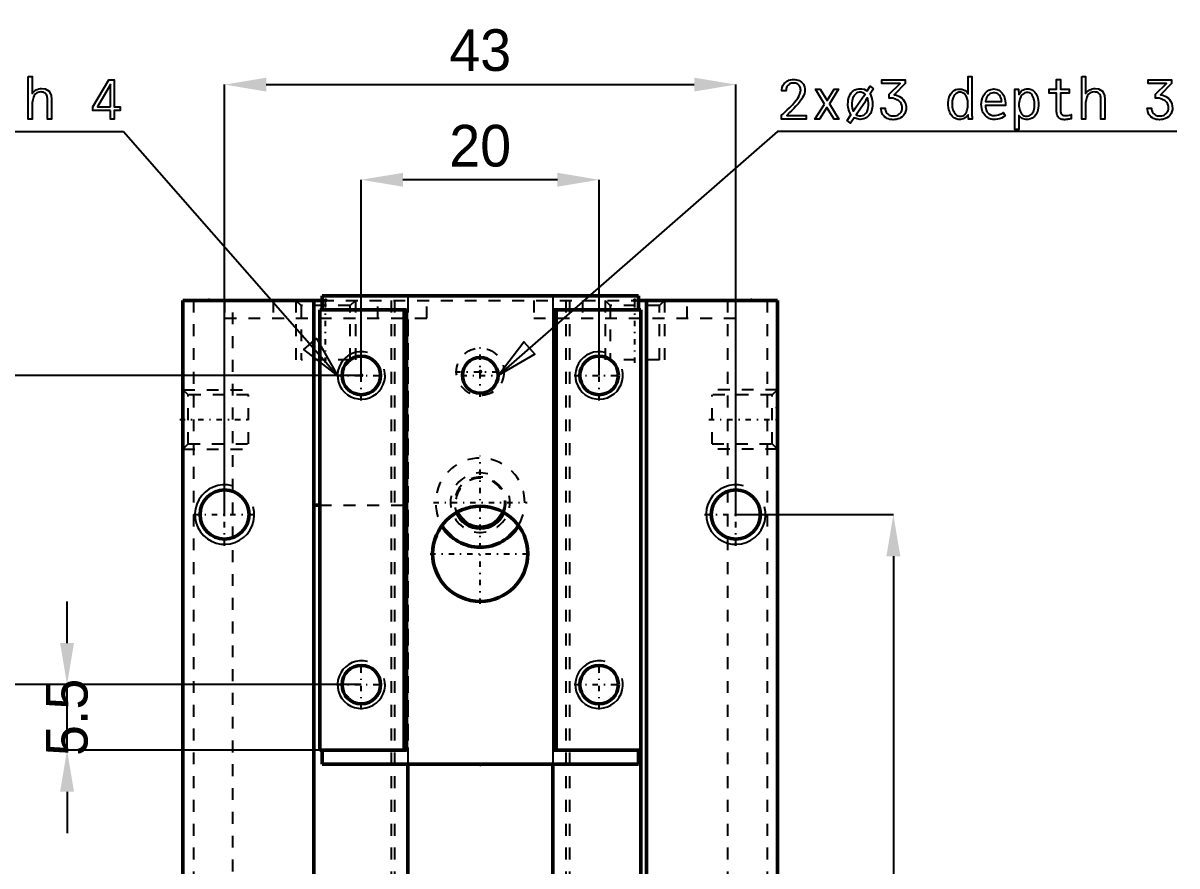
# Model space of a CAD drawing. Header units: millimetres. Extents: x 0 to 771, y 0 to 450.
# Drawn here: x 329 to 426.1, y 94.9 to 165.7 of the extents above; entities that cross this region are included whole.
import ezdxf

# ---------------------------------------------------------------- set-up
doc = ezdxf.new("R2010")
doc.units = ezdxf.units.MM
doc.linetypes.add('Center', pattern=[1.5, 0.45, -0.5, 0.05, -0.5])
doc.linetypes.add('Dashed', pattern=[2, 1, -1])
for name, color, linetype, lineweight in [('2d ConnectionPoints', 7, 'Continuous', 50), ('AM_0', 7, 'Continuous', 50), ('AM_5', 3, 'Continuous', 25), ('AM_7', 7, 'Center', 25), ('AM_9', 6, 'Dashed', 25)]:
    doc.layers.add(name, color=color, linetype=linetype, lineweight=lineweight)
doc.dimstyles.new('ISO-25', dxfattribs={"dimtxt": 2.5, "dimasz": 2.5, "dimexe": 1.25, "dimexo": 0.625, "dimtad": 1, "dimtxsty": 'Standard', "dimcen": 2.5, "dimadec": 0, "dimazin": 0, "dimtfac": 1, "dimtmove": 0, "dimatfit": 3, "dimfxl": 1, "dimarcsym": 0})

# ---------------------------------------------------------------- blocks, each defined once
blk = doc.blocks.new('2_MHF2_16D2_0__FINGER_2_0_in_MHF2_16D2_64_0___1400')
at = {"layer": 'AM_0'}
for p, q in [((354.17, 142.8), (380.77, 142.8)), ((354.17, 141.6), (354.17, 142.8)), ((380.77, 141.6), (380.77, 142.8)), ((353.97, 141.6), (353.97, 104.6)), ((353.97, 141.6), (361.27, 141.6)), ((361.07, 141.6), (361.07, 104.6)), ((361.27, 141.6), (361.27, 104.6)), ((373.67, 141.6), (380.97, 141.6)), ((373.67, 141.6), (373.67, 104.6)), ((373.87, 141.6), (373.87, 104.6)), ((380.97, 49.6), (380.97, 141.6)), ((353.97, 104.6), (361.27, 104.6)), ((354.17, 104.6), (354.17, 103.4)), ((373.67, 104.6), (380.97, 104.6)), ((380.77, 104.6), (380.77, 103.4)), ((354.17, 103.4), (380.77, 103.4))]:
    blk.add_line(p, q, dxfattribs=at)
for centre, radius in [((357.47, 136.1), 1.621), ((367.47, 136.1), 1.5), ((377.47, 136.1), 1.621), ((367.47, 121.1), 4), ((357.47, 110.1), 1.621), ((377.47, 110.1), 1.621)]:
    blk.add_circle(centre, radius, dxfattribs=at)
at = {"layer": 'AM_5'}
for centre in [(357.47, 136.1), (377.47, 136.1), (357.47, 110.1), (377.47, 110.1)]:
    blk.add_arc(centre, 2, 75, 15, dxfattribs=at)
at = {"layer": 'AM_7'}
for p, q in [((357.47, 134), (357.47, 138.2)), ((377.47, 134), (377.47, 138.2)), ((355.37, 136.1), (359.57, 136.1)), ((365.895, 136.1), (369.045, 136.1)), ((375.37, 136.1), (379.57, 136.1)), ((367.47, 116.9), (367.47, 129.338)), ((363.27, 121.1), (371.67, 121.1)), ((357.47, 108), (357.47, 112.2)), ((377.47, 108), (377.47, 112.2)), ((355.37, 110.1), (359.57, 110.1)), ((375.37, 110.1), (379.57, 110.1))]:
    blk.add_line(p, q, dxfattribs=at)
at = {"layer": 'AM_9'}
for p, q in [((361.37, 142.8), (361.37, 103.4)), ((373.57, 142.8), (373.57, 103.4)), ((361.27, 141.6), (361.37, 141.6)), ((373.57, 141.6), (373.67, 141.6)), ((361.27, 104.6), (361.37, 104.6))]:
    blk.add_line(p, q, dxfattribs=at)
blk = doc.blocks.new('3_MHF2_16D2_0__BODY_X_0_in_MHF2_16D2_64_0___1400')
at = {"layer": 'AM_0'}
for p, q in [((342.47, 142.4), (354.17, 142.4)), ((342.47, 142.4), (342.47, 0.4)), ((353.47, 142.4), (353.47, 0.4)), ((380.77, 142.4), (392.47, 142.4)), ((381.47, 142.4), (381.47, 0.4)), ((392.47, 142.4), (392.47, 0.4)), ((353.47, 125.2), (353.97, 125.2)), ((361.37, 103.4), (361.37, 39.4)), ((373.57, 103.4), (373.57, 39.4))]:
    blk.add_line(p, q, dxfattribs=at)
for centre in [(345.97, 124.4), (388.97, 124.4)]:
    blk.add_circle(centre, 2.067, dxfattribs=at)
for radius, start, end in [(2.15, 202.62309, 337.37691), (2.067, 202.35993, 337.64007), (3.75, 210.88094, 329.11906)]:
    blk.add_arc((367.47, 125.4), radius, start, end, dxfattribs=at)
at = {"layer": 'AM_5', "linetype": 'Dashed'}
for p, q in [((351.97, 142.4), (351.97, 137.4)), ((356.97, 142.4), (356.97, 137.4)), ((377.97, 142.4), (377.97, 137.4)), ((382.97, 142.4), (382.97, 137.4)), ((342.47, 134.9), (347.97, 134.9)), ((392.47, 134.9), (386.97, 134.9)), ((342.47, 129.9), (347.97, 129.9)), ((392.47, 129.9), (386.97, 129.9))]:
    blk.add_line(p, q, dxfattribs=at)
blk.add_arc((367.47, 125.4), 2.5, 75, 15, dxfattribs=at)
at = {"layer": 'AM_5'}
for centre in [(345.97, 124.4), (388.97, 124.4)]:
    blk.add_arc(centre, 2.5, 75, 15, dxfattribs=at)
at = {"layer": 'AM_7'}
for p, q in [((354.47, 137.15), (354.47, 142.65)), ((380.47, 137.15), (380.47, 142.65)), ((367.47, 134.3), (367.47, 138.5)), ((365.37, 136.4), (369.57, 136.4)), ((342.195, 132.4), (348.245, 132.4)), ((386.695, 132.4), (392.745, 132.4)), ((345.97, 121.775), (345.97, 127.025)), ((388.97, 121.775), (388.97, 127.025)), ((363.533, 125.4), (371.408, 125.4)), ((343.345, 124.4), (348.595, 124.4)), ((386.345, 124.4), (391.595, 124.4))]:
    blk.add_line(p, q, dxfattribs=at)
at = {"layer": 'AM_9'}
for p, q in [((343.347, 142.4), (343.347, 0.4)), ((345.97, 142.4), (345.97, 140.9)), ((346.67, 0.4), (346.67, 142.4)), ((350.07, 142.4), (350.07, 140.9)), ((351.97, 142.4), (352.403, 141.967)), ((352.403, 141.967), (352.403, 137.4)), ((356.537, 141.967), (352.403, 141.967)), ((354.17, 142.4), (380.77, 142.4)), ((356.537, 141.967), (356.97, 142.4)), ((356.537, 137.4), (356.537, 141.967)), ((358.87, 140.9), (358.87, 142.4)), ((359.97, 142.4), (359.97, 0.4)), ((360.27, 142.4), (360.27, 0.4)), ((361.37, 142.4), (361.37, 103.4)), ((362.97, 140.9), (362.97, 142.4)), ((371.97, 142.4), (371.97, 140.9)), ((373.57, 142.4), (373.57, 103.4)), ((374.67, 142.4), (374.67, 0.4)), ((374.97, 142.4), (374.97, 0.4)), ((376.07, 142.4), (376.07, 140.9)), ((377.97, 142.4), (378.403, 141.967)), ((378.403, 141.967), (378.403, 137.4)), ((382.537, 141.967), (378.403, 141.967)), ((382.537, 141.967), (382.97, 142.4)), ((382.537, 137.4), (382.537, 141.967)), ((384.87, 140.9), (384.87, 142.4)), ((388.27, 142.4), (388.27, 0.4)), ((388.97, 140.9), (388.97, 142.4)), ((391.593, 142.4), (391.593, 0.4)), ((345.97, 140.9), (362.97, 140.9)), ((371.97, 140.9), (388.97, 140.9)), ((356.537, 137.4), (352.403, 137.4)), ((382.537, 137.4), (378.403, 137.4)), ((342.903, 134.467), (342.47, 134.9)), ((392.47, 134.9), (392.037, 134.467)), ((347.97, 134.467), (342.903, 134.467)), ((342.903, 130.333), (342.903, 134.467)), ((347.97, 130.333), (347.97, 134.467)), ((392.037, 134.467), (386.97, 134.467)), ((386.97, 130.333), (386.97, 134.467)), ((392.037, 130.333), (392.037, 134.467)), ((342.47, 129.9), (342.903, 130.333)), ((342.903, 130.333), (347.97, 130.333)), ((386.97, 130.333), (392.037, 130.333)), ((392.037, 130.333), (392.47, 129.9)), ((353.97, 125.2), (361.37, 125.2))]:
    blk.add_line(p, q, dxfattribs=at)
blk.add_circle((367.47, 136.4), 2, dxfattribs=at)
for radius, start, end in [(3.75, 329.11906, 210.88094), (2.15, 337.37691, 202.62309), (2.067, 337.64007, 202.35993)]:
    blk.add_arc((367.47, 125.4), radius, start, end, dxfattribs=at)
blk = doc.blocks.new('*D19')
at = {"layer": 'AM_5', "color": 0, "lineweight": -2}
for p, q in [((357.47, 136.1), (357.47, 152.55)), ((373.97, 152.55), (360.97, 152.55)), ((377.47, 136.1), (377.47, 152.55))]:
    blk.add_line(p, q, dxfattribs=at)
at = {"layer": 'AM_5', "color": 0}
for points in [[(360.97, 153.133), (360.97, 151.967), (357.47, 152.55)], [(373.97, 151.967), (373.97, 153.133), (377.47, 152.55)]]:
    blk.add_solid(points, dxfattribs=at)
at = {"layer": 'Defpoints', "color": 0}
for p in [(357.47, 152.55), (357.47, 136.1), (377.47, 136.1)]:
    blk.add_point(p, dxfattribs=at)
at = {"layer": 'AM_5', "color": 0, "insert": (367.47, 155.387), "char_height": 3.5, "attachment_point": 5}
blk.add_mtext('20', dxfattribs=at)
blk = doc.blocks.new('*D20')
at = {"layer": 'AM_5', "color": 0, "lineweight": -2}
for p, q in [((345.97, 124.4), (345.97, 160.55)), ((349.47, 160.55), (385.47, 160.55)), ((388.97, 124.4), (388.97, 160.55))]:
    blk.add_line(p, q, dxfattribs=at)
at = {"layer": 'AM_5', "color": 0}
for points in [[(349.47, 161.133), (349.47, 159.967), (345.97, 160.55)], [(385.47, 159.967), (385.47, 161.133), (388.97, 160.55)]]:
    blk.add_solid(points, dxfattribs=at)
at = {"layer": 'Defpoints', "color": 0}
for p in [(388.97, 160.55), (345.97, 124.4), (388.97, 124.4)]:
    blk.add_point(p, dxfattribs=at)
at = {"layer": 'AM_5', "color": 0, "insert": (367.47, 163.426), "char_height": 3.5, "attachment_point": 5}
blk.add_mtext('43', dxfattribs=at)
blk = doc.blocks.new('*D21')
at = {"layer": 'AM_5', "color": 0, "lineweight": -2}
for p, q in [((357.47, 136.1), (324.72, 136.1)), ((324.72, 132.6), (324.72, 127.105)), ((324.72, 113.6), (324.72, 119.095)), ((357.47, 110.1), (324.72, 110.1))]:
    blk.add_line(p, q, dxfattribs=at)
at = {"layer": 'AM_5', "color": 0}
for points in [[(325.303, 132.6), (324.137, 132.6), (324.72, 136.1)], [(324.137, 113.6), (325.303, 113.6), (324.72, 110.1)]]:
    blk.add_solid(points, dxfattribs=at)
at = {"layer": 'Defpoints', "color": 0}
for p in [(324.72, 136.1), (357.47, 136.1), (357.47, 110.1)]:
    blk.add_point(p, dxfattribs=at)
at = {"layer": 'AM_5', "color": 0, "insert": (324.72, 123.1), "char_height": 3.5, "attachment_point": 5, "rotation": 90}
blk.add_mtext('26', dxfattribs=at)
blk = doc.blocks.new('*D23')
at = {"layer": 'AM_5', "color": 0, "lineweight": -2}
for p, q in [((332.72, 113.6), (332.72, 117.1)), ((357.47, 110.1), (332.72, 110.1)), ((332.72, 104.6), (332.72, 110.1)), ((357.47, 104.6), (332.72, 104.6)), ((332.72, 101.1), (332.72, 97.6))]:
    blk.add_line(p, q, dxfattribs=at)
at = {"layer": 'AM_5', "color": 0}
for points in [[(332.137, 113.6), (333.303, 113.6), (332.72, 110.1)], [(333.303, 101.1), (332.137, 101.1), (332.72, 104.6)]]:
    blk.add_solid(points, dxfattribs=at)
at = {"layer": 'Defpoints', "color": 0}
for p in [(332.72, 110.1), (357.47, 110.1), (357.47, 104.6)]:
    blk.add_point(p, dxfattribs=at)
at = {"layer": 'AM_5', "color": 0, "insert": (332.72, 107.35), "char_height": 3.5, "attachment_point": 5, "rotation": 90}
blk.add_mtext('5.5', dxfattribs=at)
blk = doc.blocks.new('*D25')
at = {"layer": 'AM_5', "color": 0, "lineweight": -2}
for p, q in [((388.97, 124.4), (402.22, 124.4)), ((402.22, 120.9), (402.22, 76.277)), ((402.22, 21.9), (402.22, 66.523)), ((388.97, 18.4), (402.22, 18.4))]:
    blk.add_line(p, q, dxfattribs=at)
at = {"layer": 'AM_5', "color": 0}
for points in [[(402.803, 120.9), (401.637, 120.9), (402.22, 124.4)], [(401.637, 21.9), (402.803, 21.9), (402.22, 18.4)]]:
    blk.add_solid(points, dxfattribs=at)
at = {"layer": 'Defpoints', "color": 0}
for p in [(388.97, 124.4), (402.22, 124.4), (388.97, 18.4)]:
    blk.add_point(p, dxfattribs=at)
at = {"layer": 'AM_5', "color": 0, "insert": (402.22, 71.4), "char_height": 3.5, "attachment_point": 5, "rotation": 90}
blk.add_mtext('106', dxfattribs=at)

msp = doc.modelspace()

# ---------------------------------------------------------------- linework, layer by layer
at = {"layer": '2d ConnectionPoints'}
for p in [(344.67, 142.4), (354.47, 142.4), (380.47, 142.4), (390.27, 142.4), (390.27, 142.4), (357.47, 136.1), (367.47, 136.4), (392.47, 133.4), (367.47, 103.4)]:
    msp.add_point(p, dxfattribs=at)
at = {"layer": 'AM_5'}
for p, q in [((273.07, 156.6), (337.47, 156.6)), ((337.47, 156.6), (355.47, 136.1)), ((392.47, 156.6), (368.97, 136.1)), ((426.07, 156.6), (392.47, 156.6))]:
    msp.add_line(p, q, dxfattribs=at)
for points in [[(329.459, 161.245), (329.787, 161.245), (329.787, 159.793), (329.787, 159.793), (329.844, 159.873), (329.941, 159.977), (329.941, 159.977), (330.052, 160.064), (330.132, 160.112), (330.132, 160.112), (330.217, 160.151), (330.35, 160.193), (330.35, 160.193), (330.488, 160.216), (330.583, 160.221), (330.583, 160.221), (330.881, 160.185), (331.204, 159.997), (331.204, 159.997), (331.378, 159.647), (331.411, 159.324), (331.411, 157.65), (331.083, 157.65), (331.083, 159.179), (331.083, 159.179), (331.082, 159.269), (331.074, 159.392), (331.074, 159.392), (331.06, 159.502), (331.047, 159.568), (331.047, 159.568), (331.029, 159.628), (330.989, 159.711), (330.989, 159.711), (330.933, 159.784), (330.887, 159.827), (330.887, 159.827), (330.832, 159.864), (330.732, 159.904), (330.732, 159.904), (330.609, 159.925), (330.515, 159.93), (330.515, 159.93), (330.371, 159.918), (330.186, 159.856), (330.186, 159.856), (330.039, 159.74), (329.961, 159.634), (329.961, 159.634), (329.898, 159.506), (329.83, 159.278), (329.83, 159.278), (329.794, 159.006), (329.787, 158.801), (329.787, 157.65), (329.459, 157.65), (329.459, 161.245)], [(407.787, 157.623), (407.787, 157.623), (407.662, 157.63), (407.491, 157.671), (407.491, 157.671), (407.339, 157.746), (407.248, 157.815), (407.248, 157.815), (407.166, 157.896), (407.06, 158.034), (407.06, 158.034), (406.975, 158.192), (406.93, 158.307), (406.93, 158.307), (406.893, 158.429), (406.853, 158.614), (406.853, 158.614), (406.831, 158.804), (406.827, 158.933), (406.827, 158.933), (406.831, 159.056), (406.852, 159.237), (406.852, 159.237), (406.891, 159.413), (406.927, 159.528), (406.927, 159.528), (406.972, 159.638), (407.055, 159.788), (407.055, 159.788), (407.159, 159.919), (407.239, 159.997), (407.239, 159.997), (407.328, 160.063), (407.476, 160.134), (407.476, 160.134), (407.643, 160.172), (407.764, 160.18), (407.764, 160.18), (407.855, 160.176), (407.985, 160.157), (407.985, 160.157), (408.109, 160.121), (408.188, 160.088), (408.188, 160.088), (408.262, 160.046), (408.363, 159.966), (408.363, 159.966), (408.45, 159.864), (408.502, 159.784), (408.502, 161.245), (408.829, 161.245), (408.829, 158.196), (408.829, 158.196), (408.829, 158.163), (408.83, 158.11), (408.83, 158.11), (408.831, 158.052), (408.831, 158.011), (408.831, 158.011), (408.832, 157.97), (408.834, 157.917), (408.834, 157.917), (408.835, 157.873), (408.836, 157.848), (408.843, 157.65), (408.552, 157.65), (408.502, 158.005), (408.502, 158.005), (408.44, 157.928), (408.344, 157.829), (408.344, 157.829), (408.245, 157.752), (408.176, 157.711), (408.176, 157.711), (408.105, 157.679), (407.993, 157.645), (407.993, 157.645), (407.872, 157.626), (407.787, 157.623)], [(418.059, 161.245), (418.387, 161.245), (418.387, 159.793), (418.387, 159.793), (418.444, 159.873), (418.541, 159.977), (418.541, 159.977), (418.652, 160.064), (418.732, 160.112), (418.732, 160.112), (418.817, 160.151), (418.95, 160.193), (418.95, 160.193), (419.088, 160.216), (419.183, 160.221), (419.183, 160.221), (419.481, 160.185), (419.804, 159.997), (419.804, 159.997), (419.978, 159.647), (420.011, 159.324), (420.011, 157.65), (419.683, 157.65), (419.683, 159.179), (419.683, 159.179), (419.682, 159.269), (419.674, 159.392), (419.674, 159.392), (419.66, 159.502), (419.647, 159.568), (419.647, 159.568), (419.629, 159.628), (419.589, 159.711), (419.589, 159.711), (419.533, 159.784), (419.487, 159.827), (419.487, 159.827), (419.432, 159.864), (419.332, 159.904), (419.332, 159.904), (419.209, 159.925), (419.115, 159.93), (419.115, 159.93), (418.971, 159.918), (418.786, 159.856), (418.786, 159.856), (418.639, 159.74), (418.561, 159.634), (418.561, 159.634), (418.498, 159.506), (418.43, 159.278), (418.43, 159.278), (418.394, 159.006), (418.387, 158.801), (418.387, 157.65), (418.059, 157.65), (418.059, 161.245)], [(336.367, 158.378), (334.893, 158.378), (334.893, 158.674), (336.235, 160.949), (336.686, 160.949), (336.686, 158.685), (337.177, 158.685), (337.177, 158.378), (336.686, 158.378), (336.686, 157.65), (336.367, 157.65), (336.367, 158.378)], [(336.372, 158.685), (336.372, 160.567), (335.284, 158.685), (336.372, 158.685)], [(392.923, 158.078), (392.923, 158.078), (393.073, 158.215), (393.286, 158.415), (393.286, 158.415), (393.486, 158.608), (393.612, 158.734), (393.612, 158.734), (393.733, 158.861), (393.906, 159.06), (393.906, 159.06), (394.069, 159.269), (394.172, 159.415), (394.172, 159.415), (394.263, 159.561), (394.361, 159.768), (394.361, 159.768), (394.414, 159.962), (394.424, 160.084), (394.424, 160.084), (394.421, 160.153), (394.405, 160.25), (394.405, 160.25), (394.375, 160.34), (394.347, 160.396), (394.347, 160.396), (394.314, 160.448), (394.255, 160.517), (394.255, 160.517), (394.186, 160.575), (394.134, 160.608), (394.134, 160.608), (394.079, 160.635), (393.991, 160.664), (393.991, 160.664), (393.896, 160.68), (393.83, 160.683), (393.83, 160.683), (393.757, 160.679), (393.654, 160.663), (393.654, 160.663), (393.558, 160.633), (393.498, 160.605), (393.498, 160.605), (393.443, 160.572), (393.369, 160.511), (393.369, 160.511), (393.306, 160.437), (393.271, 160.381), (393.271, 160.381), (393.241, 160.32), (393.209, 160.221), (393.209, 160.221), (393.192, 160.112), (393.189, 160.034), (392.848, 160.034), (392.848, 160.034), (392.853, 160.151), (392.881, 160.313), (392.881, 160.313), (392.932, 160.461), (392.98, 160.551), (392.98, 160.551), (393.036, 160.633), (393.135, 160.741), (393.135, 160.741), (393.25, 160.829), (393.336, 160.878), (393.336, 160.878), (393.427, 160.918), (393.571, 160.962), (393.571, 160.962), (393.724, 160.985), (393.83, 160.99), (393.83, 160.99), (393.93, 160.986), (394.074, 160.964), (394.074, 160.964), (394.213, 160.923), (394.301, 160.885), (394.301, 160.885), (394.385, 160.839), (394.498, 160.756), (394.498, 160.756), (394.595, 160.655), (394.651, 160.578), (394.651, 160.578), (394.698, 160.494), (394.749, 160.357), (394.749, 160.357), (394.776, 160.207), (394.781, 160.1), (394.781, 160.1), (394.774, 159.979), (394.733, 159.792), (394.733, 159.792), (394.658, 159.601), (394.588, 159.47), (394.588, 159.47), (394.508, 159.34), (394.378, 159.152), (394.378, 159.152), (394.237, 158.972), (394.136, 158.857), (394.136, 158.857), (394.028, 158.74), (393.846, 158.55), (393.846, 158.55), (393.641, 158.343), (393.491, 158.196), (393.25, 157.959), (394.879, 157.957), (394.879, 157.65), (392.802, 157.65), (392.802, 157.969), (392.923, 158.078)], [(396.439, 158.899), (395.67, 160.153), (396.069, 160.153), (396.642, 159.204), (397.245, 160.153), (397.606, 160.153), (396.847, 158.929), (397.643, 157.65), (397.24, 157.65), (396.635, 158.633), (395.996, 157.65), (395.627, 157.65), (396.439, 158.899)], [(400.563, 160.203), (400.261, 159.761), (400.261, 159.761), (400.336, 159.62), (400.418, 159.382), (400.418, 159.382), (400.462, 159.115), (400.47, 158.919), (400.47, 158.919), (400.465, 158.768), (400.438, 158.555), (400.438, 158.555), (400.389, 158.359), (400.343, 158.238), (400.343, 158.238), (400.287, 158.126), (400.189, 157.979), (400.189, 157.979), (400.07, 157.856), (399.981, 157.787), (399.981, 157.787), (399.884, 157.729), (399.727, 157.667), (399.727, 157.667), (399.557, 157.634), (399.435, 157.627), (399.435, 157.627), (399.323, 157.633), (399.163, 157.663), (399.163, 157.663), (399.013, 157.718), (398.919, 157.768), (398.611, 157.313), (398.325, 157.532), (398.655, 158.016), (398.655, 158.016), (398.607, 158.086), (398.545, 158.2), (398.545, 158.2), (398.493, 158.324), (398.465, 158.413), (398.465, 158.413), (398.441, 158.507), (398.416, 158.654), (398.416, 158.654), (398.402, 158.81), (398.4, 158.919), (398.4, 158.919), (398.405, 159.071), (398.431, 159.283), (398.431, 159.283), (398.481, 159.478), (398.526, 159.597), (398.526, 159.597), (398.581, 159.708), (398.679, 159.853), (398.679, 159.853), (398.797, 159.975), (398.887, 160.042), (398.887, 160.042), (398.984, 160.098), (399.142, 160.159), (399.142, 160.159), (399.316, 160.192), (399.44, 160.198), (399.44, 160.198), (399.57, 160.191), (399.751, 160.154), (399.751, 160.154), (399.915, 160.086), (400.015, 160.023), (400.281, 160.416), (400.563, 160.203)], [(401.523, 158.565), (401.523, 158.565), (401.527, 158.487), (401.547, 158.379), (401.547, 158.379), (401.585, 158.28), (401.62, 158.219), (401.62, 158.219), (401.661, 158.162), (401.733, 158.088), (401.733, 158.088), (401.816, 158.026), (401.878, 157.991), (401.878, 157.991), (401.943, 157.963), (402.045, 157.932), (402.045, 157.932), (402.151, 157.915), (402.224, 157.912), (402.224, 157.912), (402.301, 157.915), (402.413, 157.932), (402.413, 157.932), (402.521, 157.963), (402.59, 157.992), (402.59, 157.992), (402.655, 158.027), (402.743, 158.09), (402.743, 158.09), (402.819, 158.165), (402.863, 158.222), (402.863, 158.222), (402.9, 158.284), (402.94, 158.382), (402.94, 158.382), (402.961, 158.489), (402.965, 158.565), (402.965, 158.565), (402.96, 158.672), (402.929, 158.821), (402.929, 158.821), (402.874, 158.954), (402.822, 159.034), (402.822, 159.034), (402.76, 159.107), (402.652, 159.203), (402.652, 159.203), (402.525, 159.281), (402.43, 159.323), (402.43, 159.323), (402.327, 159.358), (402.164, 159.396), (402.164, 159.396), (401.988, 159.416), (401.864, 159.42), (401.864, 159.738), (402.788, 160.644), (401.245, 160.644), (401.245, 160.949), (403.22, 160.949), (403.22, 160.63), (402.276, 159.698), (402.276, 159.698), (402.482, 159.65), (402.744, 159.547), (402.744, 159.547), (402.951, 159.406), (403.057, 159.291), (403.057, 159.291), (403.142, 159.164), (403.234, 158.956), (403.234, 158.956), (403.283, 158.728), (403.293, 158.565), (403.293, 158.565), (403.287, 158.447), (403.253, 158.283), (403.253, 158.283), (403.191, 158.134), (403.134, 158.042), (403.134, 158.042), (403.066, 157.959), (402.951, 157.85), (402.951, 157.85), (402.82, 157.76), (402.723, 157.711), (402.723, 157.711), (402.621, 157.671), (402.466, 157.628), (402.466, 157.628), (402.305, 157.604), (402.196, 157.6), (402.196, 157.6), (402.09, 157.604), (401.937, 157.628), (401.937, 157.628), (401.789, 157.671), (401.695, 157.71), (401.695, 157.71), (401.605, 157.759), (401.484, 157.848), (401.484, 157.848), (401.38, 157.956), (401.319, 158.039), (401.319, 158.039), (401.268, 158.13), (401.213, 158.28), (401.213, 158.28), (401.183, 158.445), (401.177, 158.565), (401.523, 158.565)], [(410.678, 157.614), (410.678, 157.614), (410.579, 157.619), (410.431, 157.647), (410.431, 157.647), (410.284, 157.699), (410.187, 157.747), (410.187, 157.747), (410.093, 157.806), (409.964, 157.92), (409.964, 157.92), (409.849, 158.062), (409.781, 158.173), (409.781, 158.173), (409.722, 158.297), (409.659, 158.507), (409.659, 158.507), (409.625, 158.745), (409.618, 158.919), (409.618, 158.919), (409.624, 159.057), (409.654, 159.255), (409.654, 159.255), (409.711, 159.441), (409.764, 159.56), (409.764, 159.56), (409.826, 159.671), (409.934, 159.819), (409.934, 159.819), (410.06, 159.945), (410.154, 160.017), (410.154, 160.017), (410.253, 160.077), (410.408, 160.143), (410.408, 160.143), (410.571, 160.178), (410.683, 160.184), (410.683, 160.184), (410.793, 160.178), (410.949, 160.145), (410.949, 160.145), (411.094, 160.082), (411.184, 160.025), (411.184, 160.025), (411.268, 159.955), (411.38, 159.828), (411.38, 159.828), (411.475, 159.673), (411.528, 159.554), (411.528, 159.554), (411.573, 159.425), (411.621, 159.211), (411.621, 159.211), (411.647, 158.975), (411.652, 158.806), (409.978, 158.806), (409.978, 158.806), (409.982, 158.646), (410.019, 158.437), (410.019, 158.437), (410.09, 158.264), (410.156, 158.169), (410.156, 158.169), (410.237, 158.09), (410.38, 158.005), (410.38, 158.005), (410.553, 157.959), (410.683, 157.95), (410.683, 157.95), (410.785, 157.953), (410.925, 157.969), (410.925, 157.969), (411.05, 157.997), (411.125, 158.023), (411.125, 158.023), (411.195, 158.053), (411.294, 158.103), (411.294, 158.103), (411.386, 158.157), (411.443, 158.196), (411.629, 157.923), (411.629, 157.923), (411.56, 157.871), (411.446, 157.8), (411.446, 157.8), (411.319, 157.738), (411.228, 157.701), (411.228, 157.701), (411.13, 157.67), (410.973, 157.635), (410.973, 157.635), (410.801, 157.617), (410.678, 157.614)], [(412.448, 159.593), (412.448, 159.593), (412.447, 159.714), (412.444, 159.886), (412.444, 159.886), (412.439, 160.049), (412.434, 160.153), (412.748, 160.153), (412.762, 159.72), (412.762, 159.72), (412.816, 159.808), (412.906, 159.924), (412.906, 159.924), (413.008, 160.02), (413.081, 160.074), (413.081, 160.074), (413.159, 160.119), (413.285, 160.167), (413.285, 160.167), (413.421, 160.193), (413.517, 160.198), (413.517, 160.198), (413.637, 160.19), (413.802, 160.15), (413.802, 160.15), (413.949, 160.076), (414.036, 160.007), (414.036, 160.007), (414.114, 159.926), (414.215, 159.79), (414.215, 159.79), (414.296, 159.634), (414.339, 159.52), (414.339, 159.52), (414.374, 159.401), (414.412, 159.219), (414.412, 159.219), (414.432, 159.032), (414.436, 158.906), (414.436, 158.906), (414.432, 158.775), (414.41, 158.585), (414.41, 158.585), (414.368, 158.401), (414.33, 158.282), (414.33, 158.282), (414.283, 158.169), (414.195, 158.016), (414.195, 158.016), (414.085, 157.882), (413.999, 157.804), (413.999, 157.804), (413.905, 157.737), (413.746, 157.665), (413.746, 157.665), (413.566, 157.626), (413.435, 157.618), (413.435, 157.618), (413.352, 157.621), (413.236, 157.639), (413.236, 157.639), (413.13, 157.671), (413.065, 157.701), (413.065, 157.701), (413.004, 157.738), (412.915, 157.808), (412.915, 157.808), (412.83, 157.896), (412.775, 157.964), (412.775, 156.786), (412.448, 156.786), (412.448, 159.593)], [(416.579, 157.6), (416.579, 157.6), (416.5, 157.603), (416.392, 157.621), (416.392, 157.621), (416.295, 157.655), (416.236, 157.685), (416.236, 157.685), (416.183, 157.722), (416.114, 157.787), (416.114, 157.787), (416.057, 157.864), (416.026, 157.922), (416.026, 157.922), (416, 157.984), (415.973, 158.084), (415.973, 158.084), (415.958, 158.192), (415.955, 158.269), (415.955, 159.834), (415.327, 159.834), (415.327, 160.153), (415.955, 160.153), (415.955, 160.976), (416.283, 160.976), (416.283, 160.153), (416.993, 160.153), (416.993, 159.834), (416.283, 159.834), (416.283, 158.383), (416.283, 158.383), (416.284, 158.325), (416.291, 158.247), (416.291, 158.247), (416.304, 158.179), (416.316, 158.139), (416.316, 158.139), (416.331, 158.104), (416.364, 158.057), (416.364, 158.057), (416.409, 158.018), (416.444, 157.996), (416.444, 157.996), (416.486, 157.978), (416.561, 157.958), (416.561, 157.958), (416.651, 157.948), (416.72, 157.946), (416.72, 157.946), (416.77, 157.949), (416.877, 157.964), (416.877, 157.964), (417.021, 157.992), (417.138, 158.019), (417.184, 158.028), (417.184, 157.686), (417.184, 157.686), (417.119, 157.672), (417.024, 157.653), (417.024, 157.653), (416.931, 157.635), (416.871, 157.625), (416.871, 157.625), (416.811, 157.616), (416.723, 157.606), (416.723, 157.606), (416.636, 157.601), (416.579, 157.6)], [(423.923, 158.565), (423.923, 158.565), (423.927, 158.487), (423.947, 158.379), (423.947, 158.379), (423.985, 158.28), (424.02, 158.219), (424.02, 158.219), (424.061, 158.162), (424.133, 158.088), (424.133, 158.088), (424.216, 158.026), (424.278, 157.991), (424.278, 157.991), (424.343, 157.963), (424.445, 157.932), (424.445, 157.932), (424.551, 157.915), (424.624, 157.912), (424.624, 157.912), (424.701, 157.915), (424.813, 157.932), (424.813, 157.932), (424.921, 157.963), (424.99, 157.992), (424.99, 157.992), (425.055, 158.027), (425.143, 158.09), (425.143, 158.09), (425.219, 158.165), (425.263, 158.222), (425.263, 158.222), (425.3, 158.284), (425.34, 158.382), (425.34, 158.382), (425.361, 158.489), (425.365, 158.565), (425.365, 158.565), (425.36, 158.672), (425.329, 158.821), (425.329, 158.821), (425.274, 158.954), (425.222, 159.034), (425.222, 159.034), (425.16, 159.107), (425.052, 159.203), (425.052, 159.203), (424.925, 159.281), (424.83, 159.323), (424.83, 159.323), (424.727, 159.358), (424.564, 159.396), (424.564, 159.396), (424.388, 159.416), (424.264, 159.42), (424.264, 159.738), (425.188, 160.644), (423.645, 160.644), (423.645, 160.949), (425.62, 160.949), (425.62, 160.63), (424.676, 159.698), (424.676, 159.698), (424.882, 159.65), (425.144, 159.547), (425.144, 159.547), (425.351, 159.406), (425.457, 159.291), (425.457, 159.291), (425.542, 159.164), (425.634, 158.956), (425.634, 158.956), (425.683, 158.728), (425.693, 158.565), (425.693, 158.565), (425.687, 158.447), (425.653, 158.283), (425.653, 158.283), (425.591, 158.134), (425.534, 158.042), (425.534, 158.042), (425.466, 157.959), (425.351, 157.85), (425.351, 157.85), (425.22, 157.76), (425.123, 157.711), (425.123, 157.711), (425.021, 157.671), (424.866, 157.628), (424.866, 157.628), (424.705, 157.604), (424.596, 157.6), (424.596, 157.6), (424.49, 157.604), (424.337, 157.628), (424.337, 157.628), (424.189, 157.671), (424.095, 157.71), (424.095, 157.71), (424.005, 157.759), (423.884, 157.848), (423.884, 157.848), (423.78, 157.956), (423.719, 158.039), (423.719, 158.039), (423.668, 158.13), (423.613, 158.28), (423.613, 158.28), (423.583, 158.445), (423.577, 158.565), (423.923, 158.565)], [(398.737, 158.892), (398.737, 158.892), (398.741, 158.758), (398.765, 158.573), (398.765, 158.573), (398.809, 158.406), (398.85, 158.305), (398.971, 158.483), (399.026, 158.583), (399.658, 159.506), (399.703, 159.561), (399.835, 159.754), (399.835, 159.754), (399.764, 159.809), (399.645, 159.869), (399.645, 159.869), (399.515, 159.901), (399.421, 159.907), (399.421, 159.907), (399.341, 159.902), (399.229, 159.876), (399.229, 159.876), (399.126, 159.829), (399.062, 159.785), (399.062, 159.785), (399.003, 159.732), (398.925, 159.636), (398.925, 159.636), (398.859, 159.521), (398.822, 159.434), (398.822, 159.434), (398.791, 159.338), (398.758, 159.183), (398.758, 159.183), (398.74, 159.014), (398.737, 158.892)], [(399.421, 157.914), (399.421, 157.914), (399.505, 157.919), (399.622, 157.944), (399.622, 157.944), (399.729, 157.99), (399.796, 158.033), (399.796, 158.033), (399.857, 158.085), (399.938, 158.178), (399.938, 158.178), (400.006, 158.29), (400.045, 158.375), (400.045, 158.375), (400.077, 158.466), (400.111, 158.616), (400.111, 158.616), (400.13, 158.78), (400.133, 158.897), (400.133, 158.897), (400.13, 159.019), (400.111, 159.191), (400.111, 159.191), (400.075, 159.348), (400.042, 159.445), (399.917, 159.261), (399.863, 159.142), (399.239, 158.214), (399.18, 158.155), (399.085, 158.014), (399.085, 158.014), (399.145, 157.978), (399.243, 157.939), (399.243, 157.939), (399.347, 157.918), (399.421, 157.914)], [(407.86, 157.891), (407.86, 157.891), (407.951, 157.897), (408.073, 157.93), (408.073, 157.93), (408.178, 157.992), (408.239, 158.048), (408.239, 158.048), (408.292, 158.114), (408.36, 158.224), (408.36, 158.224), (408.412, 158.347), (408.439, 158.436), (408.439, 158.436), (408.46, 158.529), (408.483, 158.671), (408.483, 158.671), (408.495, 158.816), (408.497, 158.915), (408.497, 158.915), (408.494, 159.014), (408.48, 159.159), (408.48, 159.159), (408.453, 159.299), (408.429, 159.39), (408.429, 159.39), (408.398, 159.477), (408.339, 159.596), (408.339, 159.596), (408.264, 159.7), (408.205, 159.761), (408.205, 159.761), (408.139, 159.814), (408.027, 159.87), (408.027, 159.87), (407.899, 159.901), (407.805, 159.907), (407.805, 159.907), (407.722, 159.901), (407.607, 159.87), (407.607, 159.87), (407.504, 159.811), (407.443, 159.758), (407.443, 159.758), (407.387, 159.695), (407.315, 159.589), (407.315, 159.589), (407.257, 159.47), (407.225, 159.382), (407.225, 159.382), (407.2, 159.292), (407.172, 159.155), (407.172, 159.155), (407.158, 159.017), (407.155, 158.924), (407.155, 158.924), (407.158, 158.827), (407.175, 158.682), (407.175, 158.682), (407.206, 158.537), (407.234, 158.442), (407.234, 158.442), (407.269, 158.349), (407.334, 158.224), (407.334, 158.224), (407.413, 158.113), (407.473, 158.047), (407.473, 158.047), (407.54, 157.991), (407.65, 157.93), (407.65, 157.93), (407.772, 157.897), (407.86, 157.891)], [(411.333, 159.12), (411.333, 159.12), (411.328, 159.206), (411.307, 159.327), (411.307, 159.327), (411.272, 159.439), (411.241, 159.509), (411.241, 159.509), (411.205, 159.573), (411.141, 159.658), (411.141, 159.658), (411.065, 159.729), (411.009, 159.769), (411.009, 159.769), (410.949, 159.802), (410.853, 159.838), (410.853, 159.838), (410.75, 159.858), (410.678, 159.861), (410.678, 159.861), (410.605, 159.858), (410.5, 159.838), (410.5, 159.838), (410.401, 159.802), (410.338, 159.769), (410.338, 159.769), (410.279, 159.729), (410.2, 159.658), (410.2, 159.658), (410.131, 159.573), (410.091, 159.509), (410.091, 159.509), (410.057, 159.439), (410.017, 159.327), (410.017, 159.327), (409.992, 159.206), (409.982, 159.12), (411.333, 159.12)], [(413.433, 157.891), (413.433, 157.891), (413.516, 157.897), (413.631, 157.925), (413.631, 157.925), (413.736, 157.978), (413.799, 158.027), (413.799, 158.027), (413.857, 158.084), (413.932, 158.183), (413.932, 158.183), (413.994, 158.298), (414.028, 158.384), (414.028, 158.384), (414.055, 158.474), (414.085, 158.615), (414.085, 158.615), (414.101, 158.763), (414.104, 158.865), (414.104, 158.865), (414.101, 158.959), (414.088, 159.101), (414.088, 159.101), (414.064, 159.243), (414.041, 159.337), (414.041, 159.337), (414.013, 159.428), (413.959, 159.554), (413.959, 159.554), (413.89, 159.666), (413.837, 159.733), (413.837, 159.733), (413.776, 159.791), (413.674, 159.853), (413.674, 159.853), (413.557, 159.887), (413.471, 159.893), (413.471, 159.893), (413.384, 159.887), (413.264, 159.852), (413.264, 159.852), (413.155, 159.788), (413.09, 159.729), (413.09, 159.729), (413.031, 159.661), (412.955, 159.546), (412.955, 159.546), (412.893, 159.417), (412.859, 159.323), (412.859, 159.323), (412.832, 159.227), (412.803, 159.082), (412.803, 159.082), (412.787, 158.939), (412.784, 158.844), (412.784, 158.844), (412.787, 158.759), (412.8, 158.631), (412.8, 158.631), (412.824, 158.501), (412.847, 158.413), (412.847, 158.413), (412.875, 158.328), (412.93, 158.211), (412.93, 158.211), (413, 158.106), (413.055, 158.042), (413.055, 158.042), (413.117, 157.988), (413.222, 157.929), (413.222, 157.929), (413.343, 157.897), (413.433, 157.891)], [(355.47, 136.1), (352.635, 138.268), (353.687, 139.192), (355.47, 136.1)], [(368.97, 136.1), (371.147, 138.928), (372.068, 137.873), (368.97, 136.1)]]:
    msp.add_lwpolyline(points, dxfattribs=at)

# ---------------------------------------------------------------- block references
for name in ['2_MHF2_16D2_0__FINGER_2_0_in_MHF2_16D2_64_0___1400', '3_MHF2_16D2_0__BODY_X_0_in_MHF2_16D2_64_0___1400']:
    msp.add_blockref(name, (0, 0))

# ---------------------------------------------------------------- dimensions: what is measured, and where the dimension line sits
for base, p1, p2, text, picture, middle in [((388.97, 160.55), (345.97, 124.4), (388.97, 124.4), '43', '*D20', (367.47, 160.55)), ((357.47, 152.55), (377.47, 136.1), (357.47, 136.1), '20', '*D19', (367.47, 152.55))]:
    dim = msp.add_linear_dim(base=base, p1=p1, p2=p2, text=text, dimstyle='ISO-25', override={"dimtxt": 3.5, "dimasz": 3.5, "dimexe": 0, "dimexo": 0, "dimgap": 1.05}, dxfattribs=at)
    dim.commit()
    dim.dimension.update_dxf_attribs({"geometry": picture, "text_midpoint": middle, "dimtype": 160})
for base, p1, p2, text, picture, middle in [((324.72, 136.1), (357.47, 110.1), (357.47, 136.1), '26', '*D21', (324.72, 123.1)), ((402.22, 124.4), (388.97, 18.4), (388.97, 124.4), '106', '*D25', (402.22, 71.4)), ((332.72, 110.1), (357.47, 104.6), (357.47, 110.1), '5.5', '*D23', (332.72, 107.35))]:
    dim = msp.add_linear_dim(base=base, p1=p1, p2=p2, angle=90, text=text, dimstyle='ISO-25', override={"dimtxt": 3.5, "dimasz": 3.5, "dimexe": 0, "dimexo": 0, "dimgap": 1.05}, dxfattribs=at)
    dim.commit()
    dim.dimension.update_dxf_attribs({"geometry": picture, "text_midpoint": middle, "dimtype": 160, "text_rotation": 90})

doc.saveas('drawing.dxf')
